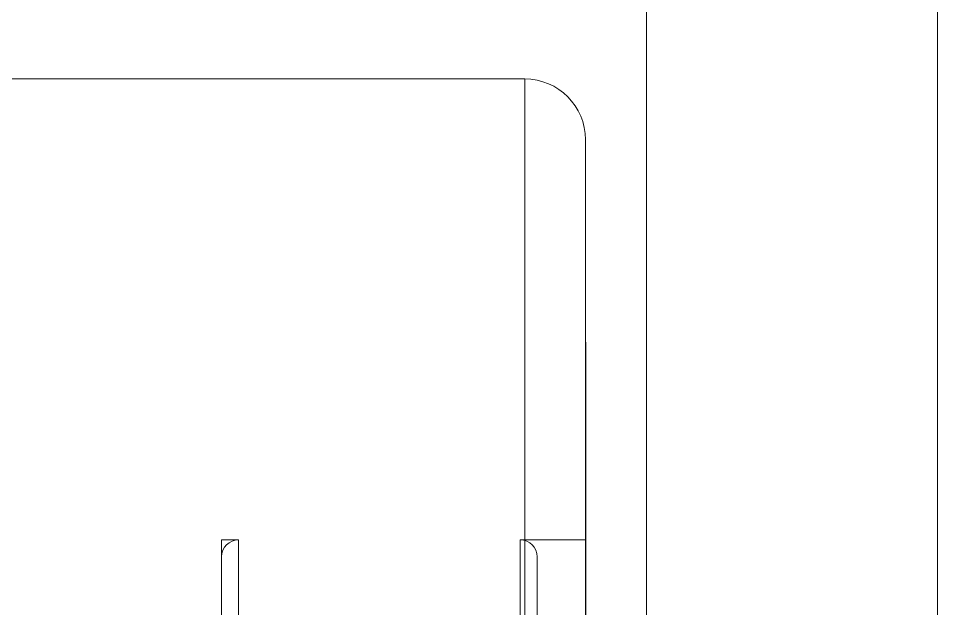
# Model space of a CAD drawing. Header units: millimetres. Extents: x -50460 to 50460, y -35640 to 35640.
# Drawn here: x -33282.62 to -33244.74, y 25712.61 to 25736.94 of the extents above; entities that cross this region are included whole.
import ezdxf

# ---------------------------------------------------------------- set-up
doc = ezdxf.new("R2010")
doc.units = ezdxf.units.MM
for name, color, linetype, lineweight in [('尺寸线层', 4, 'Continuous', 18), ('粗实线层', 7, 'Continuous', 15), ('粗实线层_1', 7, 'Continuous', 15), ('细实线层', 3, 'Continuous', 18)]:
    doc.layers.add(name, color=color, linetype=linetype, lineweight=lineweight)

# ---------------------------------------------------------------- blocks, each defined once
blk = doc.blocks.new('*X1027')
at = {"layer": '粗实线层'}
for p, q in [((-12, -10), (-12, -177)), ((0, -177), (0, -10))]:
    blk.add_line(p, q, dxfattribs=at)
blk = doc.blocks.new('*X1028')
at = {"layer": '粗实线层_1'}
blk.add_line((297.218, -170.589), (297.218, 29.411), dxfattribs=at)
blk = doc.blocks.new('*X1024')
at = {"layer": '粗实线层_1'}
for name, p in [('*X1028', (-306.218, -62.411)), ('*X1027', (-9, -39.5))]:
    blk.add_blockref(name, p, dxfattribs=at)
blk = doc.blocks.new('*X1029')
at = {"layer": '粗实线层'}
for p, q in [((-3.51, 0), (-73.49, 0)), ((-3.51, -42.5), (-3.51, 0)), ((-3.51, 0), (-3.51, -42.5)), ((-1.01, -42.5), (-1.01, -2.5)), ((-1, -10.85), (-1.01, -10.85)), ((-1, -42.5), (-1, -10.85)), ((-16, -42.5), (-16, -19)), ((-15.3, -19), (-16, -19)), ((-15.3, -19), (-15.3, -42.5)), ((-3.7, -42.5), (-3.7, -19)), ((-1, -19), (-3.7, -19)), ((-3, -42.5), (-3, -19.7))]:
    blk.add_line(p, q, dxfattribs=at)
for centre, radius, start, end in [((-3.51, -2.5), 2.5, 0, 90), ((-15.3, -19.7), 0.7, 90, 179.9988), ((-3.7, -19.7), 0.7, 360, 90)]:
    blk.add_arc(centre, radius, start, end, dxfattribs=at)
blk = doc.blocks.new('*X947')
at = {"layer": '粗实线层_1'}
for name, p in [('*X1024', (984, 238)), ('*X1029', (961.5, 102.5))]:
    blk.add_blockref(name, p, dxfattribs=at)
blk = doc.blocks.new('*X805')
at = {"layer": '细实线层'}
blk.add_blockref('*X947', (-1515, 4855), dxfattribs=at)

msp = doc.modelspace()

# ---------------------------------------------------------------- block references
at = {"layer": '尺寸线层'}
msp.add_blockref('*X805', (-32704.742, 20776.945), dxfattribs=at)

doc.saveas('drawing.dxf')
